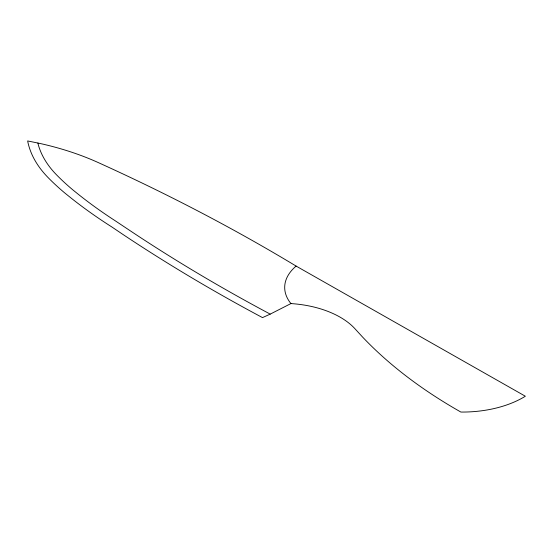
<?xml version="1.0" encoding="UTF-8"?>
<svg xmlns="http://www.w3.org/2000/svg" width="553" height="553" viewBox="0 0 553 553"><rect width="100%" height="100%" fill="white"/><g stroke="black" fill="none" stroke-linecap="round" stroke-linejoin="round"><path stroke-width="0.83" d="M270.182 314.139L290.933 303.569A82.784 47.793 0 0 1 355.455 329.291L362.422 336.888A555.108 320.491 0 0 0 460.877 412.054A86.213 49.777 0 0 0 525.35 396.231L296.118 266.083A1871.601 1080.562 0 0 0 98.711 162.782A226.35 130.681 0 0 0 40.362 143.545L27.65 140.946A166.08 95.883 0 0 0 48.146 177.631A348.031 200.933 0 0 0 65.295 193.398L71.067 198.043A590.687 341.028 0 0 0 111.81 226.944L122.704 234.292A1802.642 1040.746 0 0 0 262.509 317.609L270.182 314.139L269.117 313.523A1793.268 1035.334 0 0 1 130.017 230.636L115.107 220.702A581.009 335.443 0 0 1 78.892 194.76L73.245 190.211A337.876 195.071 0 0 1 56.606 174.914A156.513 90.36 0 0 1 38.33 144.858L37.901 143.02M290.933 303.569A65.613 37.88 0 0 1 296.118 266.083"/></g></svg>
